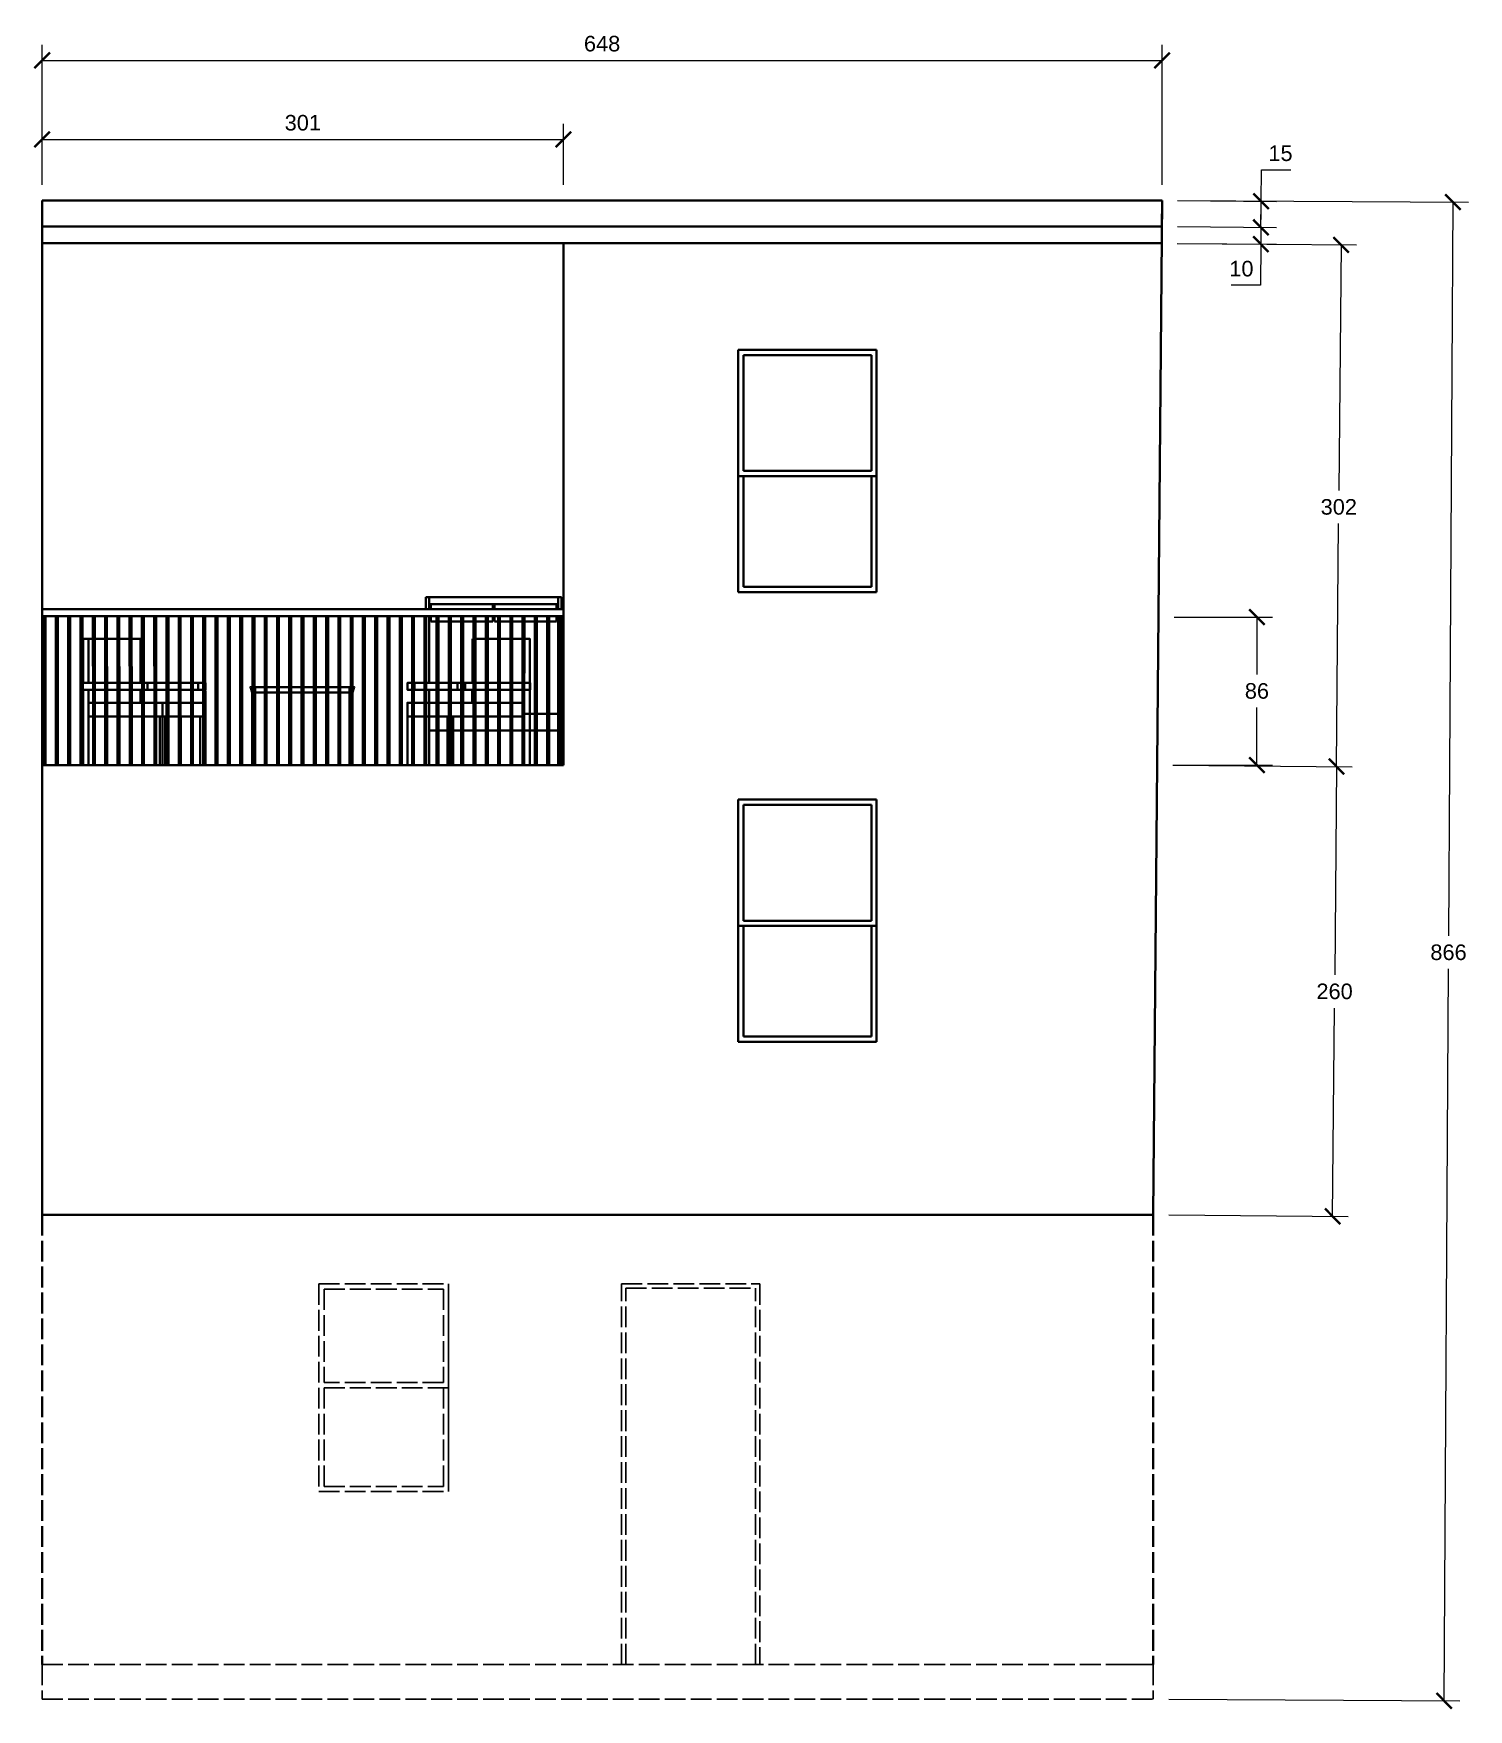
# Model space of a CAD drawing. Header units: millimetres. Extents: x 3530 to 4360, y 1647 to 2616.
import ezdxf

# ---------------------------------------------------------------- set-up
doc = ezdxf.new("R2010")
doc.units = ezdxf.units.MM
doc.linetypes.add('ACAD_ISO02W100', pattern=[15, 12, -3])
for name, color, linetype, lineweight in [('A-FLOR-LEVL', 3, 'Continuous', 35), ('A-FURN', 2, 'Continuous', 35), ('A-ROOF', 3, 'Continuous', 35), ('A-WALL-FULL-EXTR', 3, 'Continuous', 35), ('QUOTE', 5, 'Continuous', 13)]:
    doc.layers.add(name, color=color, linetype=linetype, lineweight=lineweight)
doc.layers.add('A-STRUCTURE', color=4, linetype='Continuous')
doc.styles.get("Standard").update_dxf_attribs({"font": 'arial.ttf'})
doc.dimstyles.new('ISO-25', dxfattribs={"dimtxt": 2.5, "dimasz": 2.5, "dimexe": 1.25, "dimexo": 0.625, "dimtad": 1, "dimtxsty": 'Standard', "dimcen": 2.5, "dimadec": 0, "dimazin": 0, "dimtfac": 1, "dimtmove": 0, "dimatfit": 3, "dimfxl": 1, "dimarcsym": 0})

# ---------------------------------------------------------------- blocks, each defined once
blk = doc.blocks.new('_ArchTick')
at = {"color": 0, "linetype": 'ByBlock', "const_width": 0.15}
blk.add_lwpolyline([(-0.5, -0.5), (0.5, 0.5)], dxfattribs=at)
blk = doc.blocks.new('*D3')
at = {"layer": 'Defpoints', "color": 0, "transparency": 16777216}
for p in [(4180.7, 2278.56), (4179.96, 2193.05), (4237.62, 2193.05)]:
    blk.add_point(p, dxfattribs=at)
at = {"layer": 'QUOTE', "color": 0, "transparency": 16777216}
for p, q in [((4189.7, 2278.56), (4246.62, 2278.56)), ((4237.62, 2278.56), (4237.62, 2245.4)), ((4237.62, 2193.05), (4237.62, 2226.21)), ((4188.96, 2193.05), (4246.62, 2193.05))]:
    blk.add_line(p, q, dxfattribs=at)
at = {"layer": 'QUOTE', "color": 0, "transparency": 16777216, "xscale": 9, "yscale": 9, "zscale": 9}
for p, rotation in [((4237.62, 2278.56), 90), ((4237.62, 2193.05), 270)]:
    blk.add_blockref('_ArchTick', p, dxfattribs=dict(at, rotation=rotation))
at = {"layer": 'QUOTE', "color": 0, "transparency": 16777216, "insert": (4237.62, 2235.81), "char_height": 9, "attachment_point": 5}
blk.add_mtext('86', dxfattribs=at)
blk = doc.blocks.new('*D4')
at = {"layer": 'Defpoints', "color": 0, "transparency": 16777216}
for p in [(4179.96, 2193.05), (4177.71, 1933.02), (4281.4, 1932.12)]:
    blk.add_point(p, dxfattribs=at)
at = {"layer": 'QUOTE', "color": 0, "transparency": 16777216}
for p, q in [((4188.96, 2192.97), (4292.65, 2192.08)), ((4283.65, 2192.16), (4282.61, 2071.73)), ((4281.4, 1932.12), (4282.44, 2052.54)), ((4186.71, 1932.94), (4290.4, 1932.05))]:
    blk.add_line(p, q, dxfattribs=at)
at = {"layer": 'QUOTE', "color": 0, "transparency": 16777216, "xscale": 9, "yscale": 9, "zscale": 9}
for p, rotation in [((4283.65, 2192.16), 89.50404895550439), ((4281.4, 1932.12), 269.5040489555044)]:
    blk.add_blockref('_ArchTick', p, dxfattribs=dict(at, rotation=rotation))
at = {"layer": 'QUOTE', "color": 0, "transparency": 16777216, "insert": (4282.52, 2062.14), "char_height": 9, "attachment_point": 5}
blk.add_mtext('260', dxfattribs=at)
blk = doc.blocks.new('*D5')
at = {"layer": 'Defpoints', "color": 0, "transparency": 16777216}
for p in [(4182.57, 2494.63), (4179.96, 2193.05), (4283.65, 2192.16)]:
    blk.add_point(p, dxfattribs=at)
at = {"layer": 'QUOTE', "color": 0, "transparency": 16777216}
for p, q in [((4191.57, 2494.55), (4295.26, 2493.66)), ((4286.26, 2493.73), (4285.03, 2351.81)), ((4283.65, 2192.16), (4284.87, 2332.61)), ((4188.96, 2192.97), (4292.65, 2192.08))]:
    blk.add_line(p, q, dxfattribs=at)
at = {"layer": 'QUOTE', "color": 0, "transparency": 16777216, "xscale": 9, "yscale": 9, "zscale": 9}
for p, rotation in [((4286.26, 2493.73), 89.5040489555192), ((4283.65, 2192.16), 269.5040489555192)]:
    blk.add_blockref('_ArchTick', p, dxfattribs=dict(at, rotation=rotation))
at = {"layer": 'QUOTE', "color": 0, "transparency": 16777216, "insert": (4284.95, 2342.21), "char_height": 9, "attachment_point": 5}
blk.add_mtext('302', dxfattribs=at)
blk = doc.blocks.new('*D6')
at = {"layer": 'Defpoints', "color": 0, "transparency": 16777216}
for p in [(4182.78, 2519.44), (4177.71, 1653.05), (4345.86, 1652.07)]:
    blk.add_point(p, dxfattribs=at)
at = {"layer": 'QUOTE', "color": 0, "transparency": 16777216}
for p, q in [((4191.78, 2519.39), (4359.93, 2518.4)), ((4350.93, 2518.45), (4348.45, 2094.33)), ((4345.86, 1652.07), (4348.33, 2075.14)), ((4186.71, 1653), (4354.86, 1652.01))]:
    blk.add_line(p, q, dxfattribs=at)
at = {"layer": 'QUOTE', "color": 0, "transparency": 16777216, "xscale": 9, "yscale": 9, "zscale": 9}
for p, rotation in [((4350.93, 2518.45), 89.66430896421528), ((4345.86, 1652.07), 269.6643089642153)]:
    blk.add_blockref('_ArchTick', p, dxfattribs=dict(at, rotation=rotation))
at = {"layer": 'QUOTE', "color": 0, "transparency": 16777216, "insert": (4348.39, 2084.74), "char_height": 9, "attachment_point": 5}
blk.add_mtext('866', dxfattribs=at)
blk = doc.blocks.new('*D7')
at = {"layer": 'Defpoints', "color": 0, "transparency": 16777216}
for p in [(4182.78, 2519.44), (4182.65, 2504.33), (4239.9, 2503.83)]:
    blk.add_point(p, dxfattribs=at)
at = {"layer": 'QUOTE', "color": 0, "transparency": 16777216}
for p, q in [((4240.03, 2518.94), (4240.19, 2537.04)), ((4240.19, 2537.04), (4257.3, 2537.04)), ((4191.78, 2519.36), (4249.03, 2518.86)), ((4239.9, 2503.83), (4240.03, 2518.94)), ((4191.65, 2504.25), (4248.9, 2503.76))]:
    blk.add_line(p, q, dxfattribs=at)
at = {"layer": 'QUOTE', "color": 0, "transparency": 16777216, "xscale": 9, "yscale": 9, "zscale": 9}
for p, rotation in [((4240.03, 2518.94), 89.50402273631893), ((4239.9, 2503.83), 269.504022736319)]:
    blk.add_blockref('_ArchTick', p, dxfattribs=dict(at, rotation=rotation))
at = {"layer": 'QUOTE', "color": 0, "transparency": 16777216, "insert": (4251.25, 2546.64), "char_height": 9, "attachment_point": 5}
blk.add_mtext('15', dxfattribs=at)
blk = doc.blocks.new('*D8')
at = {"layer": 'Defpoints', "color": 0, "transparency": 16777216}
for p in [(3836.72, 2554.68), (3535.28, 2519.44), (3836.72, 2519.44)]:
    blk.add_point(p, dxfattribs=at)
at = {"layer": 'QUOTE', "color": 0, "transparency": 16777216}
for p, q in [((3535.28, 2528.44), (3535.28, 2563.68)), ((3836.72, 2528.44), (3836.72, 2563.68)), ((3535.28, 2554.68), (3836.72, 2554.68))]:
    blk.add_line(p, q, dxfattribs=at)
at = {"layer": 'QUOTE', "color": 0, "transparency": 16777216, "xscale": 9, "yscale": 9, "zscale": 9, "rotation": 180}
blk.add_blockref('_ArchTick', (3535.28, 2554.68), dxfattribs=at)
at = {"layer": 'QUOTE', "color": 0, "transparency": 16777216, "xscale": 9, "yscale": 9, "zscale": 9}
blk.add_blockref('_ArchTick', (3836.72, 2554.68), dxfattribs=at)
at = {"layer": 'QUOTE', "color": 0, "transparency": 16777216, "insert": (3686, 2564.28), "char_height": 9, "attachment_point": 5}
blk.add_mtext('301', dxfattribs=at)
blk = doc.blocks.new('*D9')
at = {"layer": 'Defpoints', "color": 0, "transparency": 16777216}
for p in [(4182.78, 2600.4), (3535.28, 2519.44), (4182.78, 2519.44)]:
    blk.add_point(p, dxfattribs=at)
at = {"layer": 'QUOTE', "color": 0, "transparency": 16777216}
for p, q in [((3535.28, 2528.44), (3535.28, 2609.4)), ((4182.78, 2528.44), (4182.78, 2609.4)), ((3535.28, 2600.4), (4182.78, 2600.4))]:
    blk.add_line(p, q, dxfattribs=at)
at = {"layer": 'QUOTE', "color": 0, "transparency": 16777216, "xscale": 9, "yscale": 9, "zscale": 9, "rotation": 180}
blk.add_blockref('_ArchTick', (3535.28, 2600.4), dxfattribs=at)
at = {"layer": 'QUOTE', "color": 0, "transparency": 16777216, "xscale": 9, "yscale": 9, "zscale": 9}
blk.add_blockref('_ArchTick', (4182.78, 2600.4), dxfattribs=at)
at = {"layer": 'QUOTE', "color": 0, "transparency": 16777216, "insert": (3859.03, 2610), "char_height": 9, "attachment_point": 5}
blk.add_mtext('648', dxfattribs=at)
blk = doc.blocks.new('*D10')
at = {"layer": 'Defpoints', "color": 0, "transparency": 16777216}
for p in [(4182.65, 2504.33), (4182.57, 2494.63), (4239.87, 2494.14)]:
    blk.add_point(p, dxfattribs=at)
at = {"layer": 'QUOTE', "color": 0, "transparency": 16777216}
for p, q in [((4239.95, 2503.83), (4240.03, 2512.83)), ((4191.65, 2504.25), (4248.95, 2503.75)), ((4239.95, 2503.83), (4239.87, 2494.14)), ((4191.57, 2494.55), (4248.87, 2494.06)), ((4239.87, 2494.14), (4239.66, 2470.35)), ((4239.66, 2470.35), (4222.65, 2470.35))]:
    blk.add_line(p, q, dxfattribs=at)
at = {"layer": 'QUOTE', "color": 0, "transparency": 16777216, "xscale": 9, "yscale": 9, "zscale": 9}
for p, rotation in [((4239.95, 2503.83), 269.5040227365348), ((4239.87, 2494.14), 89.50402273653474)]:
    blk.add_blockref('_ArchTick', p, dxfattribs=dict(at, rotation=rotation))
at = {"layer": 'QUOTE', "color": 0, "transparency": 16777216, "insert": (4228.65, 2479.94), "char_height": 9, "attachment_point": 5}
blk.add_mtext('10', dxfattribs=at)

msp = doc.modelspace()

# ---------------------------------------------------------------- linework, layer by layer
at = {"layer": 'A-FLOR-LEVL'}
msp.add_line((3535.28, 1933.05), (4177.71, 1933.02), dxfattribs=at)
at = {"layer": 'A-FURN'}
for p, q in [((3835.48, 2290.05), (3757.13, 2290.05)), ((3757.13, 2290.05), (3757.13, 2283.05)), ((3758.96, 2290.05), (3758.96, 2283.05)), ((3833.66, 2290.05), (3833.66, 2286.05)), ((3835.48, 2283.05), (3835.48, 2290.05)), ((3535.28, 2279.05), (3836.72, 2279.05)), ((3536.18, 2279.05), (3536.18, 2193.05)), ((3537.28, 2193.05), (3537.28, 2279.05)), ((3543.28, 2279.05), (3543.28, 2193.05)), ((3544.38, 2193.05), (3544.38, 2279.05)), ((3550.38, 2279.05), (3550.38, 2193.05)), ((3551.48, 2193.05), (3551.48, 2279.05)), ((3557.48, 2279.05), (3557.48, 2193.05)), ((3558.58, 2193.05), (3558.58, 2279.05)), ((3607.18, 2279.05), (3607.18, 2221.05)), ((3628.48, 2279.05), (3628.48, 2193.05)), ((3635.58, 2279.05), (3635.58, 2193.05)), ((3636.68, 2193.05), (3636.68, 2279.05)), ((3642.68, 2279.05), (3642.68, 2193.05)), ((3643.78, 2193.05), (3643.78, 2279.05)), ((3649.78, 2279.05), (3649.78, 2193.05)), ((3650.88, 2193.05), (3650.88, 2279.05)), ((3656.88, 2279.05), (3656.88, 2193.05)), ((3657.98, 2193.05), (3657.98, 2279.05)), ((3713.68, 2279.05), (3713.68, 2193.05)), ((3714.78, 2193.05), (3714.78, 2279.05)), ((3720.78, 2279.05), (3720.78, 2193.05)), ((3721.88, 2193.05), (3721.88, 2279.05)), ((3727.88, 2279.05), (3727.88, 2193.05)), ((3728.98, 2193.05), (3728.98, 2279.05)), ((3734.98, 2279.05), (3734.98, 2193.05)), ((3736.08, 2193.05), (3736.08, 2279.05)), ((3742.08, 2279.05), (3742.08, 2193.05)), ((3743.18, 2193.05), (3743.18, 2279.05)), ((3749.18, 2279.05), (3749.18, 2193.05)), ((3833.66, 2286.05), (3758.96, 2286.05)), ((3758.96, 2279.05), (3758.96, 2240.51)), ((3759.96, 2286.05), (3759.96, 2283.05)), ((3759.96, 2279.05), (3759.96, 2276.05)), ((3764.48, 2211.63), (3764.48, 2279.05)), ((3770.48, 2279.05), (3770.48, 2193.05)), ((3771.58, 2193.05), (3771.58, 2279.05)), ((3795.81, 2286.05), (3795.81, 2283.05)), ((3795.81, 2279.05), (3795.81, 2276.05)), ((3796.81, 2286.05), (3796.81, 2283.05)), ((3796.81, 2279.05), (3796.81, 2276.05)), ((3832.66, 2283.05), (3832.66, 2286.05)), ((3832.66, 2276.05), (3832.66, 2279.05)), ((3832.66, 2279.05), (3833.66, 2279.05)), ((3833.66, 2283.05), (3833.66, 2286.05)), ((3833.66, 2193.05), (3833.66, 2279.05)), ((3835.48, 2193.05), (3835.48, 2279.05)), ((3759.96, 2276.05), (3763.38, 2276.05)), ((3764.48, 2276.05), (3770.48, 2276.05)), ((3771.58, 2276.05), (3777.58, 2276.05)), ((3778.68, 2276.05), (3784.68, 2276.05)), ((3785.78, 2276.05), (3791.78, 2276.05)), ((3792.88, 2276.05), (3795.81, 2276.05)), ((3796.81, 2276.05), (3798.88, 2276.05)), ((3799.98, 2276.05), (3805.98, 2276.05)), ((3807.08, 2276.05), (3813.08, 2276.05)), ((3814.18, 2276.05), (3820.18, 2276.05)), ((3821.28, 2276.05), (3827.28, 2276.05)), ((3828.38, 2276.05), (3832.66, 2276.05)), ((3558.78, 2266.05), (3558.78, 2266.05)), ((3562.07, 2240.51), (3562.07, 2266.02)), ((3571.71, 2266.05, 14.41), (3565.72, 2266.05, 7.63)), ((3568.08, 2266.05), (3571.08, 2266.05)), ((3578.81, 2266.05, 22.44), (3572.81, 2266.05, 15.65)), ((3572.81, 2266.05), (3575.18, 2266.05)), ((3576.28, 2266.05), (3578.81, 2266.05)), ((3585.91, 2266.05, 30.46), (3579.91, 2266.05, 23.68)), ((3592.13, 2266.05, 37.5), (3587.01, 2266.05, 31.71)), ((3592.13, 2266.05, 37.5), (3592.13, 2240.51)), ((3784.01, 2266.05, 37.5), (3784.68, 2266.05, 36.74)), ((3784.01, 2266.05, 37.5), (3784.01, 2240.51)), ((3785.78, 2266.05, 35.49), (3791.78, 2266.05, 28.71)), ((3792.88, 2266.05, 27.46), (3798.88, 2266.05, 20.68)), ((3799.98, 2266.05, 19.43), (3805.98, 2266.05, 12.65)), ((3807.08, 2266.05, 11.4), (3813.08, 2266.05, 4.62)), ((3571.77, 2240.51), (3565.78, 2240.51)), ((3578.86, 2240.51), (3572.87, 2240.51)), ((3585.95, 2240.51), (3579.96, 2240.51)), ((3593.04, 2240.51), (3587.05, 2240.51)), ((3596.27, 2240.51), (3594.14, 2240.51)), ((3607.18, 2240.51), (3601.23, 2240.51)), ((3614.3, 2240.51), (3608.28, 2240.51)), ((3628.48, 2240.51), (3622.48, 2240.51)), ((3625.5, 2240.51), (3625.5, 2236.56)), ((3663.98, 2238.05), (3657.98, 2238.05)), ((3671.08, 2238.05), (3665.08, 2238.05)), ((3678.18, 2238.05), (3672.18, 2238.05)), ((3685.28, 2238.05), (3679.28, 2238.05)), ((3692.38, 2238.05), (3686.38, 2238.05)), ((3699.48, 2238.05), (3693.48, 2238.05)), ((3706.58, 2238.05), (3700.58, 2238.05)), ((3713.68, 2238.05), (3707.68, 2238.05)), ((3750.28, 2240.51), (3756.28, 2240.51)), ((3750.64, 2240.51), (3750.64, 2236.56)), ((3764.48, 2240.51), (3770.48, 2240.51)), ((3771.58, 2240.51), (3777.58, 2240.51)), ((3775.46, 2240.51), (3775.46, 2236.56)), ((3779.87, 2240.51), (3784.68, 2240.51)), ((3785.78, 2240.51), (3791.78, 2240.51)), ((3792.88, 2240.51), (3798.88, 2240.51)), ((3799.98, 2240.51), (3805.98, 2240.51)), ((3807.08, 2240.51), (3813.08, 2240.51)), ((3562.07, 2229.05), (3564.71, 2229.05)), ((3571.78, 2236.56), (3565.79, 2236.56)), ((3565.81, 2229.05), (3571.8, 2229.05)), ((3578.87, 2236.56), (3572.88, 2236.56)), ((3572.9, 2229.05), (3578.88, 2229.05)), ((3585.96, 2236.56), (3579.97, 2236.56)), ((3579.98, 2229.05), (3585.97, 2229.05)), ((3593.05, 2236.56), (3587.06, 2236.56)), ((3587.07, 2229.05), (3593.06, 2229.05)), ((3592.14, 2236.56), (3592.14, 2229.05)), ((3596.27, 2236.56), (3594.15, 2236.56)), ((3594.16, 2229.05), (3600.15, 2229.05)), ((3607.18, 2236.56), (3601.24, 2236.56)), ((3601.25, 2229.05), (3607.18, 2229.05)), ((3614.3, 2236.56), (3608.28, 2236.56)), ((3608.28, 2229.05), (3614.31, 2229.05)), ((3615.38, 2229.05), (3621.41, 2229.05)), ((3628.48, 2236.56), (3622.48, 2236.56)), ((3622.48, 2229.05), (3628.48, 2229.05)), ((3656.88, 2235.05), (3656.68, 2235.05)), ((3663.98, 2235.05), (3658.48, 2235.05)), ((3671.08, 2235.05), (3665.08, 2235.05)), ((3678.18, 2235.05), (3672.18, 2235.05)), ((3685.28, 2235.05), (3679.28, 2235.05)), ((3692.38, 2235.05), (3686.38, 2235.05)), ((3699.48, 2235.05), (3693.48, 2235.05)), ((3706.58, 2235.05), (3700.58, 2235.05)), ((3712.93, 2235.05), (3707.68, 2235.05)), ((3750.28, 2236.56), (3756.28, 2236.56)), ((3756.28, 2229.05), (3750.28, 2229.05)), ((3758.96, 2236.56), (3758.96, 2193.05)), ((3764.48, 2236.56), (3770.48, 2236.56)), ((3770.48, 2229.05), (3764.48, 2229.05)), ((3771.58, 2236.56), (3777.58, 2236.56)), ((3771.58, 2229.05), (3777.58, 2229.05)), ((3784.68, 2229.05), (3778.68, 2229.05)), ((3779.87, 2236.56), (3784.68, 2236.56)), ((3784, 2236.56), (3784, 2229.05)), ((3785.78, 2236.56), (3791.78, 2236.56)), ((3791.78, 2229.05), (3785.78, 2229.05)), ((3792.88, 2236.56), (3798.88, 2236.56)), ((3798.88, 2229.05), (3792.88, 2229.05)), ((3799.98, 2236.56), (3805.98, 2236.56)), ((3805.98, 2229.05), (3799.98, 2229.05)), ((3807.08, 2236.56), (3813.08, 2236.56)), ((3813.08, 2229.05), (3807.08, 2229.05)), ((3814.07, 2221.05), (3814.07, 2229.05)), ((3564.73, 2221.05), (3562.07, 2221.05)), ((3571.81, 2221.05), (3565.83, 2221.05)), ((3578.9, 2221.05), (3572.91, 2221.05)), ((3585.98, 2221.05), (3580, 2221.05)), ((3593.07, 2221.05), (3587.08, 2221.05)), ((3600.16, 2221.05), (3594.17, 2221.05)), ((3603.3, 2193.05), (3603.3, 2221.05)), ((3606.4, 2193.05), (3606.4, 2221.05)), ((3608.31, 2221.05), (3608.31, 2193.05)), ((3615.41, 2221.05), (3615.41, 2193.05)), ((3622.51, 2221.05), (3622.51, 2193.05)), ((3626.57, 2221.05), (3626.57, 2193.05)), ((3749.18, 2221.05), (3746.47, 2221.05)), ((3757.38, 2221.05), (3763.38, 2221.05)), ((3764.48, 2221.05), (3770.48, 2221.05)), ((3769.74, 2193.05), (3769.74, 2221.05)), ((3771.58, 2221.05), (3777.58, 2221.05)), ((3772.84, 2193.05), (3772.84, 2221.05)), ((3778.68, 2221.05), (3784.68, 2221.05)), ((3785.78, 2221.05), (3791.78, 2221.05)), ((3792.88, 2221.05), (3798.88, 2221.05)), ((3799.98, 2221.05), (3805.98, 2221.05)), ((3807.08, 2221.05), (3813.08, 2221.05)), ((3833.66, 2222.55), (3814.07, 2222.55)), ((3763.38, 2213.05), (3758.96, 2213.05)), ((3764.48, 2193.05), (3764.48, 2213.05)), ((3769.74, 2213.05), (3764.48, 2213.05)), ((3777.58, 2213.05), (3772.84, 2213.05)), ((3784.68, 2213.05), (3778.68, 2213.05)), ((3791.78, 2213.05), (3785.78, 2213.05)), ((3798.88, 2213.05), (3792.88, 2213.05)), ((3805.98, 2213.05), (3799.98, 2213.05)), ((3813.08, 2213.05), (3807.08, 2213.05)), ((3820.18, 2213.05), (3814.07, 2213.05)), ((3827.28, 2213.05), (3821.28, 2213.05)), ((3833.66, 2213.05), (3828.38, 2213.05)), ((3551.68, 2193.05), (3554.68, 2193.05)), ((3589.68, 2193.05), (3588.58, 2193.05)), ((3607.98, 2193.05), (3609.08, 2193.05)), ((3713.68, 2195.05), (3712.93, 2195.05))]:
    msp.add_line(p, q, dxfattribs=at)
for points in [[(3836.72, 2193.05), (3836.72, 2283.05), (3535.28, 2283.05)], [(3564.58, 2279.05), (3564.73, 2221.05), (3564.73, 2193.05)], [(3565.68, 2279.05), (3565.83, 2221.05), (3565.83, 2193.05)], [(3571.68, 2279.05), (3571.81, 2221.05), (3571.81, 2193.05)], [(3572.78, 2279.05), (3572.91, 2221.05), (3572.91, 2193.05)], [(3578.78, 2279.05), (3578.9, 2221.05), (3578.9, 2193.05)], [(3579.88, 2279.05), (3580, 2221.05), (3580, 2193.05)], [(3585.88, 2279.05), (3585.98, 2221.05), (3585.98, 2193.05)], [(3586.98, 2279.05), (3587.08, 2221.05), (3587.08, 2193.05)], [(3592.98, 2279.05), (3593.07, 2221.05), (3593.07, 2193.05)], [(3594.08, 2279.05), (3594.17, 2221.05), (3594.17, 2193.05)], [(3600.08, 2279.05), (3600.16, 2221.05), (3600.16, 2193.05)], [(3601.18, 2279.05), (3601.26, 2221.05), (3601.26, 2193.05)], [(3608.28, 2279.05), (3608.28, 2221.05), (3614.31, 2221.05)], [(3614.31, 2193.05), (3614.31, 2221.05), (3614.28, 2279.05)], [(3615.38, 2279.05), (3615.38, 2221.05), (3621.41, 2221.05)], [(3621.41, 2193.05), (3621.41, 2221.05), (3621.38, 2279.05)], [(3622.48, 2279.05), (3622.48, 2221.05), (3628.48, 2221.05)], [(3629.58, 2279.05), (3629.67, 2193.05), (3629.67, 2221.05), (3629.64, 2221.05)], [(3663.98, 2279.05), (3663.98, 2235.05), (3663.98, 2193.05)], [(3665.08, 2193.05), (3665.08, 2235.05), (3665.08, 2279.05)], [(3671.08, 2279.05), (3671.08, 2235.05), (3671.08, 2193.05)], [(3672.18, 2193.05), (3672.18, 2235.05), (3672.18, 2279.05)], [(3678.18, 2279.05), (3678.18, 2235.05), (3678.18, 2193.05)], [(3679.28, 2193.05), (3679.28, 2235.05), (3679.28, 2279.05)], [(3685.28, 2279.05), (3685.28, 2235.05), (3685.28, 2193.05)], [(3686.38, 2193.05), (3686.38, 2235.05), (3686.38, 2279.05)], [(3692.38, 2279.05), (3692.38, 2235.05), (3692.38, 2193.05)], [(3693.48, 2193.05), (3693.48, 2235.05), (3693.48, 2279.05)], [(3699.48, 2279.05), (3699.48, 2235.05), (3699.48, 2193.05)], [(3700.58, 2193.05), (3700.58, 2235.05), (3700.58, 2279.05)], [(3706.58, 2279.05), (3706.58, 2235.05), (3706.58, 2193.05)], [(3707.68, 2193.05), (3707.68, 2235.05), (3707.68, 2279.05)], [(3750.28, 2279.05), (3750.28, 2193.05), (3750.28, 2221.05), (3756.28, 2221.05), (3756.28, 2193.05), (3756.28, 2279.05)], [(3757.38, 2193.05), (3757.38, 2221.05), (3757.38, 2279.05)], [(3763.38, 2279.05), (3763.38, 2213.05), (3763.38, 2193.05)], [(3777.58, 2279.05), (3777.58, 2213.05), (3777.58, 2193.05)], [(3778.68, 2193.05), (3778.68, 2213.05), (3778.68, 2279.05)], [(3784.68, 2279.05), (3784.68, 2213.05), (3784.68, 2193.05)], [(3785.78, 2279.05), (3785.78, 2213.05), (3785.78, 2193.05)], [(3791.78, 2279.05), (3791.78, 2213.05), (3791.78, 2193.05)], [(3792.88, 2279.05), (3792.88, 2213.05), (3792.88, 2193.05)], [(3798.88, 2279.05), (3798.88, 2213.05), (3798.88, 2193.05)], [(3799.98, 2279.05), (3799.98, 2213.05), (3799.98, 2193.05)], [(3805.98, 2279.05), (3805.98, 2213.05), (3805.98, 2193.05)], [(3807.08, 2279.05), (3807.08, 2213.05), (3807.08, 2193.05)], [(3813.08, 2279.05), (3813.08, 2213.05), (3813.08, 2193.05)], [(3814.07, 2193.05), (3814.07, 2213.05), (3814.18, 2279.05)], [(3821.28, 2193.05), (3821.28, 2213.05), (3821.28, 2279.05), (3820.18, 2279.05), (3820.18, 2193.05)], [(3827.28, 2279.05), (3827.28, 2213.05), (3827.28, 2193.05)], [(3828.38, 2193.05), (3828.38, 2213.05), (3828.38, 2279.05)], [(3834.38, 2279.05), (3834.38, 2213.05), (3834.38, 2193.05)], [(3835.48, 2193.05), (3835.48, 2213.05), (3835.48, 2279.05)], [(3535.28, 2273.05), (3535.28, 2193.05), (3538.28, 2193.05), (3539.38, 2193.05)], [(3564.69, 2236.56), (3558.73, 2236.56), (3558.73, 2240.51), (3564.68, 2240.51)], [(3600.13, 2240.51), (3596.27, 2240.51), (3596.27, 2236.56), (3600.14, 2236.56)], [(3621.4, 2240.51), (3615.95, 2240.51), (3615.38, 2240.51)], [(3629.63, 2236.56), (3629.67, 2236.56), (3629.67, 2240.51), (3629.62, 2240.51)], [(3656.88, 2238.05), (3655.7, 2238.05), (3656.68, 2235.05), (3656.68, 2195.05), (3656.68, 2193.05)], [(3657.98, 2235.05), (3658.48, 2235.05), (3658.48, 2238.05), (3658.48, 2193.05)], [(3712.93, 2238.05), (3712.93, 2193.05), (3712.93, 2238.05), (3712.93, 2235.05), (3713.83, 2235.05), (3714.73, 2235.05)], [(3714.78, 2238.05), (3715.7, 2238.05), (3714.73, 2235.05), (3714.73, 2195.05), (3714.73, 2193.05)], [(3749.18, 2236.56), (3746.47, 2236.56), (3746.47, 2240.51), (3749.18, 2240.51)], [(3757.38, 2240.51), (3760.19, 2240.51), (3763.38, 2240.51)], [(3778.68, 2240.51), (3779.87, 2240.51), (3779.87, 2236.56), (3778.68, 2236.56)], [(3814.11, 2236.56), (3817.41, 2236.56), (3817.41, 2240.51), (3814.07, 2240.51)], [(3558.97, 2193.05), (3558.97, 2221.05), (3558.97, 2229.05), (3558.97, 2236.56)], [(3562.07, 2193.05), (3562.07, 2221.05), (3562.07, 2229.05), (3562.07, 2236.56)], [(3604.85, 2229.05), (3604.85, 2221.05), (3604.85, 2193.05)], [(3621.4, 2236.56), (3615.95, 2236.56), (3615.38, 2236.56)], [(3629.63, 2229.05), (3629.67, 2229.05), (3629.67, 2221.05)], [(3749.18, 2229.05), (3746.47, 2229.05), (3746.47, 2221.05), (3746.47, 2193.05)], [(3757.38, 2236.56), (3760.19, 2236.56), (3763.38, 2236.56)], [(3763.38, 2229.05), (3760.19, 2229.05), (3757.38, 2229.05)], [(3607.21, 2193.05), (3607.21, 2221.05), (3601.26, 2221.05)], [(3542.38, 2193.05), (3543.48, 2193.05), (3546.48, 2193.05)], [(3656.68, 2195.05), (3656.88, 2195.05), (3656.6, 2195.05)]]:
    msp.add_lwpolyline(points, dxfattribs=at)
msp.add_lwpolyline([(3657.98, 2195.05), (3658.48, 2195.05)], close=True, dxfattribs=at)
for points in [[(3558.97, 2240.51, 0), (3558.97, 2266.05, 0), (3564.62, 2266.05, 6.38)], [(3817.17, 2213.05, 0), (3817.17, 2193.05, 0), (3817.17, 2266.05, 0), (3814.16, 2266.05, 3.4)]]:
    msp.add_polyline3d(points, dxfattribs=at)
at = {"layer": 'A-ROOF'}
for p, q in [((3535.28, 2504.33), (3535.28, 2519.44)), ((3535.28, 2519.44), (4182.78, 2519.44)), ((4182.78, 2519.44), (4182.65, 2504.33)), ((3535.28, 2504.33), (4182.65, 2504.33)), ((4182.57, 2494.63), (3535.28, 2494.63))]:
    msp.add_line(p, q, dxfattribs=at)
at = {"layer": 'A-STRUCTURE', "linetype": 'ACAD_ISO02W100', "lineweight": 35}
for p, q in [((3535.28, 1933.05), (3535.28, 1673.05)), ((4177.71, 1933.05), (4177.71, 1673.05))]:
    msp.add_line(p, q, dxfattribs=at)
at = {"layer": 'A-STRUCTURE', "linetype": 'ACAD_ISO02W100'}
for p, q in [((3695.28, 1893.05), (3770.28, 1893.05)), ((3695.28, 1893.05), (3695.28, 1773.05)), ((3698.28, 1890.05), (3698.28, 1836.05)), ((3698.28, 1890.05), (3767.28, 1890.05)), ((3767.28, 1890.05), (3767.28, 1836.05)), ((3870.28, 1673.05), (3870.28, 1893.05)), ((3870.28, 1893.05), (3950.28, 1893.05)), ((3872.78, 1673.05), (3872.78, 1890.55)), ((3872.78, 1890.55), (3947.78, 1890.55)), ((3947.78, 1673.05), (3947.78, 1890.55)), ((3950.28, 1893.05), (3950.28, 1673.05)), ((3698.28, 1833.05), (3698.28, 1776.05)), ((3767.28, 1833.05), (3767.28, 1776.05)), ((3695.28, 1773.05), (3770.28, 1773.05)), ((3698.28, 1776.05), (3767.28, 1776.05)), ((3535.28, 1673.05), (3535.28, 1653.05)), ((3535.28, 1673.05), (4177.71, 1673.05)), ((4160.28, 1673.05), (4175.46, 1673.05)), ((4177.71, 1673.05), (4177.71, 1653.05)), ((3535.28, 1653.05), (4177.71, 1653.05))]:
    msp.add_line(p, q, dxfattribs=at)
at = {"layer": 'A-STRUCTURE'}
for p, q in [((3770.28, 1773.05), (3770.28, 1893.05)), ((3870.28, 1673.05), (3872.78, 1673.05)), ((3950.28, 1673.05), (3947.78, 1673.05))]:
    msp.add_line(p, q, dxfattribs=at)
at = {"layer": 'A-STRUCTURE', "linetype": 'ACAD_ISO02W100'}
for points in [[(3770.28, 1833.05), (3695.28, 1833.05)], [(3767.28, 1836.05), (3698.28, 1836.05)]]:
    msp.add_lwpolyline(points, dxfattribs=at)
at = {"layer": 'A-WALL-FULL-EXTR'}
for p, q in [((4182.78, 2519.44), (4177.71, 1933.02)), ((3535.28, 2504.33), (3535.28, 1933.05)), ((3836.72, 2193.05), (3836.72, 2494.63)), ((3937.71, 2433.05), (3937.71, 2293.05)), ((3937.71, 2433.05), (4017.71, 2433.05)), ((4017.71, 2433.05), (4017.71, 2293.05)), ((3940.71, 2430.05), (4014.71, 2430.05)), ((3940.71, 2430.05), (3940.71, 2363.05)), ((4014.71, 2430.05), (4014.71, 2363.05)), ((3940.71, 2360.05), (3940.71, 2296.05)), ((4014.71, 2360.05), (4014.71, 2296.05)), ((3937.71, 2293.05), (4017.71, 2293.05)), ((3940.71, 2296.05), (4014.71, 2296.05)), ((3535.28, 2193.05), (3535.28, 2283.05)), ((3836.72, 2193.05), (3535.28, 2193.05)), ((3836.72, 2193.05), (3535.28, 2193.05)), ((3937.71, 2173.05), (4017.71, 2173.05)), ((3937.71, 2173.05), (3937.71, 2033.05)), ((4017.71, 2173.05), (4017.71, 2033.05)), ((3940.71, 2170.05), (3940.71, 2103.05)), ((3940.71, 2170.05), (4014.71, 2170.05)), ((4014.71, 2170.05), (4014.71, 2103.05)), ((3940.71, 2100.05), (3940.71, 2036.05)), ((4014.71, 2100.05), (4014.71, 2036.05)), ((3940.71, 2036.05), (4014.71, 2036.05)), ((4017.71, 2036.05), (4017.71, 2033.05)), ((3937.71, 2033.05), (4017.71, 2033.05))]:
    msp.add_line(p, q, dxfattribs=at)
for points in [[(4017.71, 2360.05), (3937.71, 2360.05)], [(4014.71, 2363.05), (3940.71, 2363.05)], [(4014.71, 2103.05), (3940.71, 2103.05)], [(4017.71, 2100.05), (3937.71, 2100.05)]]:
    msp.add_lwpolyline(points, dxfattribs=at)

# ---------------------------------------------------------------- dimensions: what is measured, and where the dimension line sits
at = {"layer": 'QUOTE'}
for base, p1, p2, picture, middle in [((4182.78366405, 2600.40306025), (3535.28366405, 2519.4383837), (4182.78366405, 2519.4383837), '*D9', (3859.03366405, 2609.99821714)), ((3836.72, 2554.68), (3535.28, 2519.44), (3836.72, 2519.44), '*D8', (3686, 2564.28))]:
    dim = msp.add_linear_dim(base=base, p1=p1, p2=p2, dimstyle='ISO-25', override={"dimtxt": 9, "dimasz": 9, "dimexe": 9, "dimexo": 9, "dimgap": 5, "dimdec": 0, "dimblk1": 'ArchTick', "dimblk2": 'ArchTick', "dimsah": 1, "dimlwd": 65535, "dimlwe": 65535}, dxfattribs=at)
    dim.commit()
    dim.dimension.update_dxf_attribs({"geometry": picture, "text_midpoint": middle})
for base, p1, p2, angle, override, picture, middle, dimtype in [((4239.9, 2503.83), (4182.78, 2519.44), (4182.65, 2504.33), 269.50402, {"dimtxt": 9, "dimasz": 9, "dimexe": 9, "dimexo": 9, "dimgap": 5, "dimtih": 1, "dimtoh": 1, "dimdec": 0, "dimblk1": 'ArchTick', "dimblk2": 'ArchTick', "dimsah": 1, "dimlwd": 65535, "dimlwe": 65535}, '*D7', (4251.25, 2537.04), 161), ((4345.86, 1652.07), (4182.78, 2519.44), (4177.71, 1653.05), 269.66431, {"dimtxt": 9, "dimasz": 9, "dimexe": 9, "dimexo": 9, "dimgap": 5, "dimtih": 1, "dimdec": 0, "dimblk1": 'ArchTick', "dimblk2": 'ArchTick', "dimsah": 1, "dimlwd": 65535, "dimlwe": 65535}, '*D6', (4348.39, 2084.74), 161), ((4239.87, 2494.14), (4182.65, 2504.33), (4182.57, 2494.63), 269.50402, {"dimtxt": 9, "dimasz": 9, "dimexe": 9, "dimexo": 9, "dimgap": 5, "dimtoh": 1, "dimdec": 0, "dimblk1": 'ArchTick', "dimblk2": 'ArchTick', "dimsah": 1, "dimlwd": 65535, "dimlwe": 65535}, '*D10', (4228.65, 2470.35), 161), ((4283.65, 2192.16), (4182.57, 2494.63), (4179.96, 2193.05), 269.50405, {"dimtxt": 9, "dimasz": 9, "dimexe": 9, "dimexo": 9, "dimgap": 5, "dimtih": 1, "dimdec": 0, "dimblk1": 'ArchTick', "dimblk2": 'ArchTick', "dimsah": 1, "dimlwd": 65535, "dimlwe": 65535}, '*D5', (4284.95, 2342.21), 161), ((4237.62, 2193.05), (4180.7, 2278.56), (4179.96, 2193.05), 90, {"dimtxt": 9, "dimasz": 9, "dimexe": 9, "dimexo": 9, "dimgap": 5, "dimtih": 1, "dimdec": 0, "dimblk1": 'ArchTick', "dimblk2": 'ArchTick', "dimsah": 1, "dimlwd": 65535, "dimlwe": 65535}, '*D3', (4237.62, 2235.81), 160)]:
    dim = msp.add_linear_dim(base=base, p1=p1, p2=p2, angle=angle, dimstyle='ISO-25', override=override, dxfattribs=at)
    dim.commit()
    dim.dimension.update_dxf_attribs({"geometry": picture, "text_midpoint": middle, "dimtype": dimtype})
dim = msp.add_aligned_dim(p1=(4179.96, 2193.05), p2=(4177.71, 1933.02), distance=103.7, dimstyle='ISO-25', override={"dimtxt": 9, "dimasz": 9, "dimexe": 9, "dimexo": 9, "dimgap": 5, "dimtih": 1, "dimdec": 0, "dimblk1": 'ArchTick', "dimblk2": 'ArchTick', "dimsah": 1, "dimlwd": 65535, "dimlwe": 65535}, dxfattribs=at)
dim.commit()
dim.dimension.update_dxf_attribs({"geometry": '*D4', "text_midpoint": (4282.52, 2062.14)})

doc.saveas('drawing.dxf')
